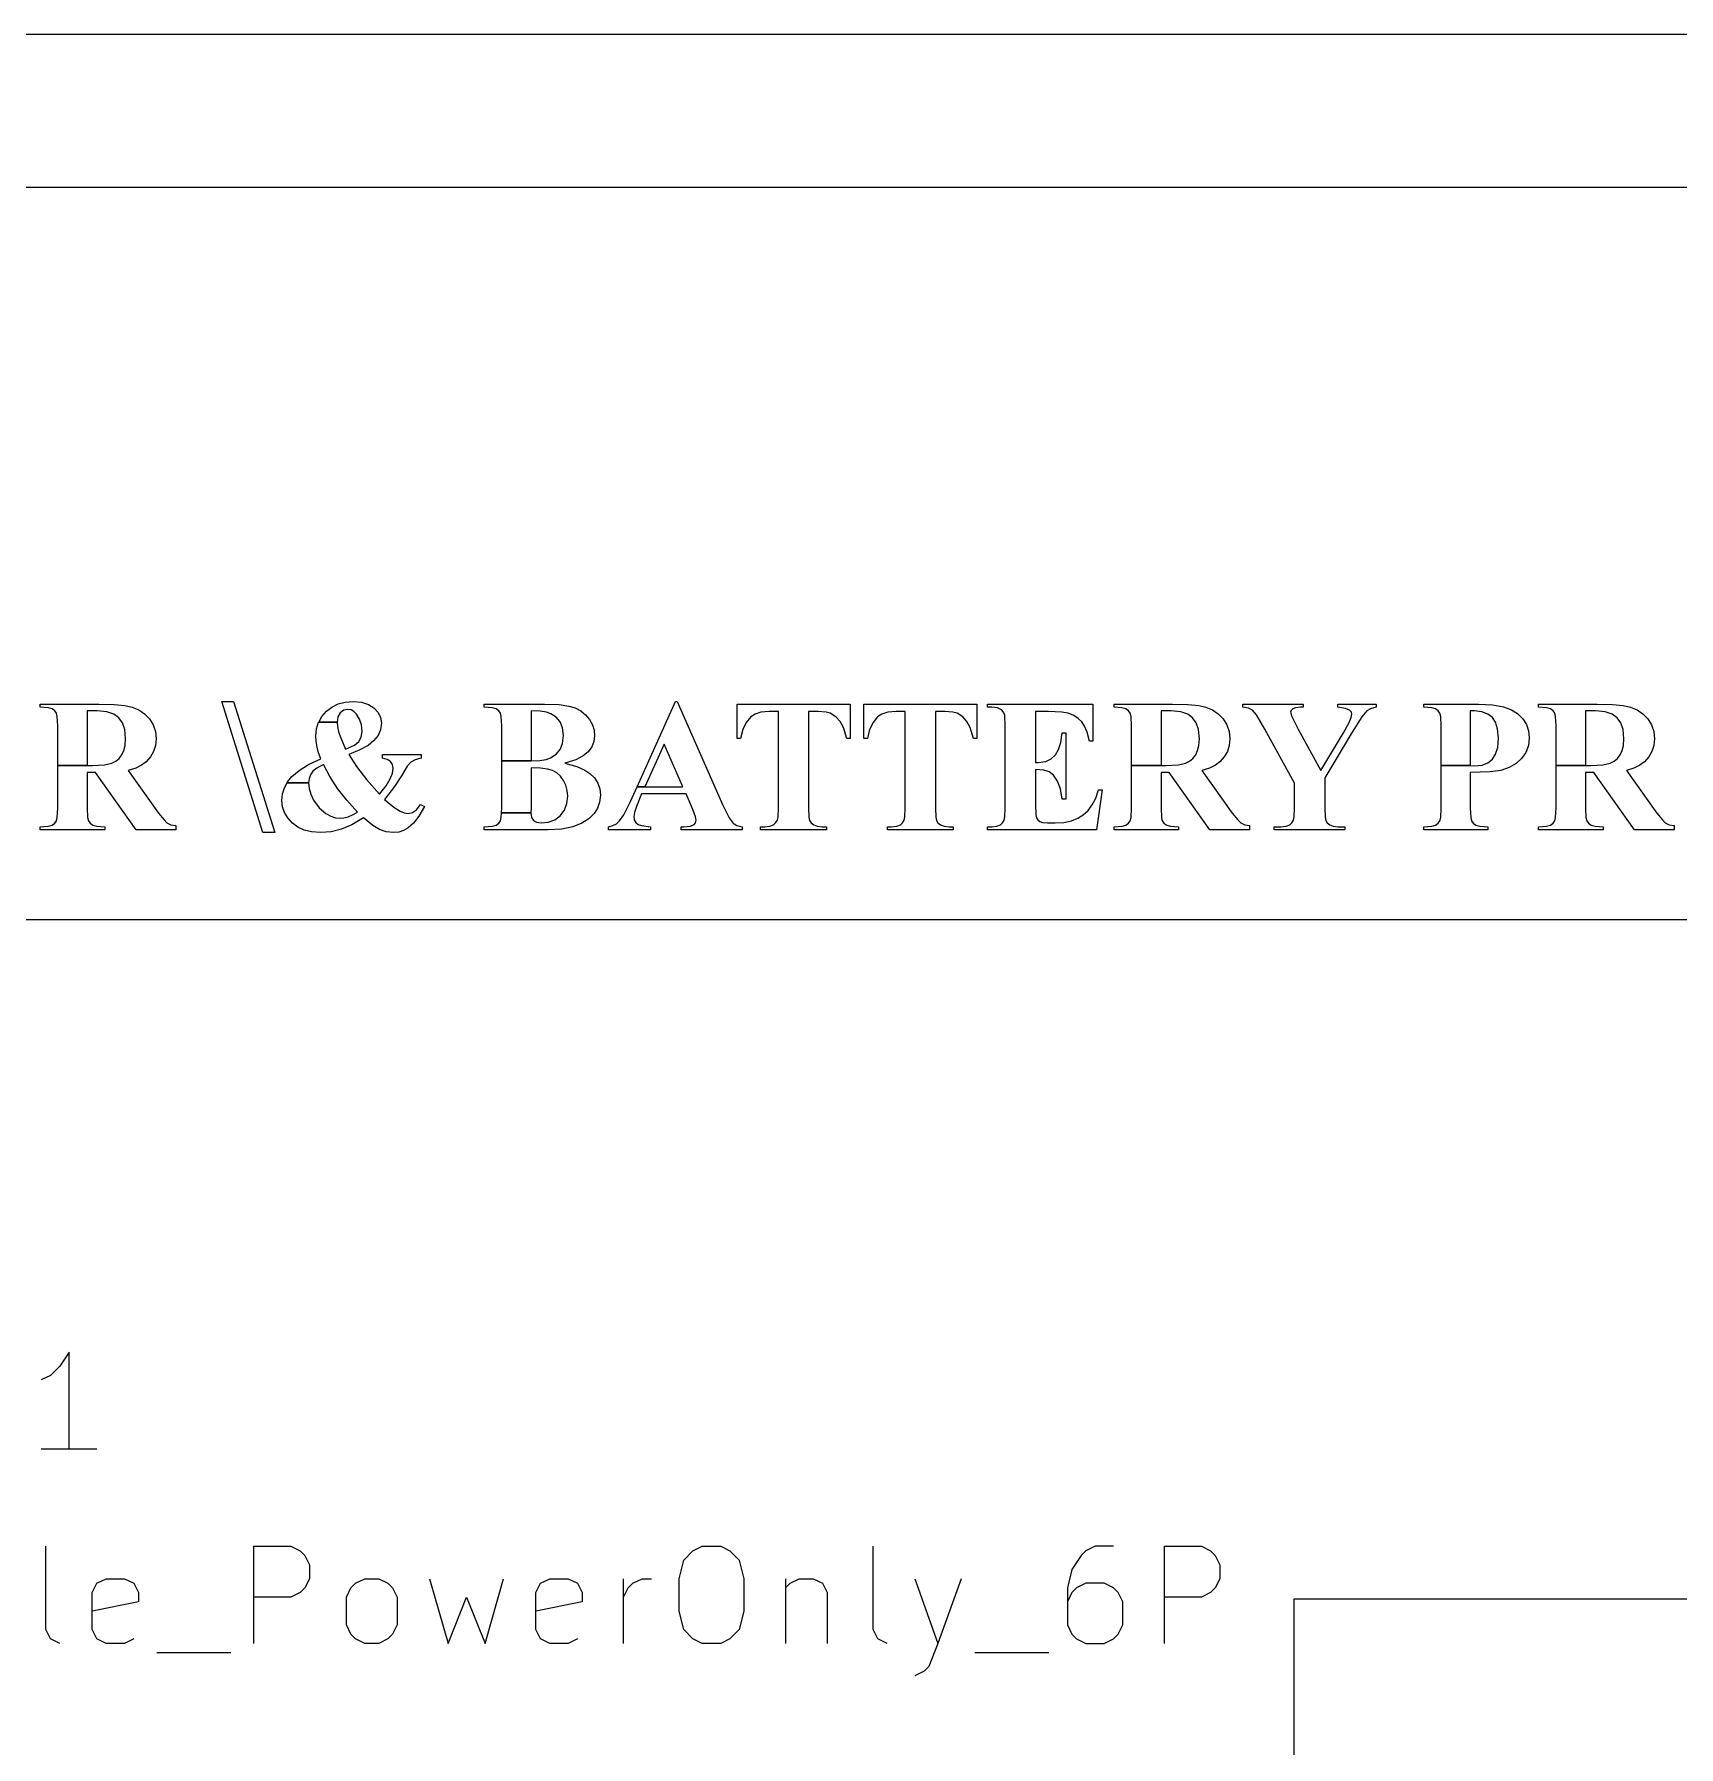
# Model space of a CAD drawing. Header units: inches. Extents: x 0.4 to 11.3, y -7.9 to -0.4.
# Drawn here: x 2.451 to 3.298, y -1.276 to -0.394 of the extents above; entities that cross this region are included whole.
import ezdxf

# ---------------------------------------------------------------- set-up
doc = ezdxf.new("R2010")
doc.units = ezdxf.units.IN
doc.header["$MEASUREMENT"] = 0
for name, color, linetype in [('GREENSIXTYFIVE', 129, 'CONTINUOUS'), ('LIGHTBLUE', 172, 'CONTINUOUS'), ('LIGHTGREEN', 92, 'CONTINUOUS'), ('RED', 14, 'CONTINUOUS')]:
    doc.layers.add(name, color=color, linetype=linetype)

msp = doc.modelspace()

# ---------------------------------------------------------------- linework, layer by layer
at = {"layer": 'GREENSIXTYFIVE', "linetype": 'CONTINUOUS'}
for p, q in [((2.46905, -1.0728), (2.46429, -1.07995)), ((2.46905, -1.0728), (2.46429, -1.07995)), ((2.46905, -1.1228), (2.46905, -1.0728)), ((2.46905, -1.1228), (2.46905, -1.0728)), ((2.45952, -1.08471), (2.45476, -1.08709)), ((2.45952, -1.08471), (2.45476, -1.08709)), ((2.46429, -1.07995), (2.45952, -1.08471)), ((2.46429, -1.07995), (2.45952, -1.08471)), ((2.48333, -1.1228), (2.45476, -1.1228)), ((2.48333, -1.1228), (2.45476, -1.1228)), ((2.45714, -1.21566), (2.45714, -1.1728)), ((2.45714, -1.21566), (2.45714, -1.1728)), ((2.56428, -1.2228), (2.56428, -1.1728)), ((2.56428, -1.1728), (2.58333, -1.1728)), ((2.56428, -1.2228), (2.56428, -1.1728)), ((2.56428, -1.1728), (2.58333, -1.1728)), ((2.58333, -1.1728), (2.58809, -1.17519)), ((2.58333, -1.1728), (2.58809, -1.17519)), ((2.79048, -1.17519), (2.79524, -1.1728)), ((2.79048, -1.17519), (2.79524, -1.1728)), ((2.79524, -1.1728), (2.80476, -1.1728)), ((2.79524, -1.1728), (2.80476, -1.1728)), ((2.80476, -1.1728), (2.80952, -1.17519)), ((2.80476, -1.1728), (2.80952, -1.17519)), ((2.88333, -1.21566), (2.88333, -1.1728)), ((2.88333, -1.21566), (2.88333, -1.1728)), ((2.99761, -1.1728), (2.99285, -1.17519)), ((2.99761, -1.1728), (2.99285, -1.17519)), ((3.00714, -1.1728), (2.99761, -1.1728)), ((3.00714, -1.1728), (2.99761, -1.1728)), ((3.03333, -1.2228), (3.03333, -1.1728)), ((3.03333, -1.1728), (3.05237, -1.1728)), ((3.03333, -1.2228), (3.03333, -1.1728)), ((3.03333, -1.1728), (3.05237, -1.1728)), ((3.05237, -1.1728), (3.05714, -1.17519)), ((3.05237, -1.1728), (3.05714, -1.17519)), ((2.58809, -1.17519), (2.59048, -1.17757)), ((2.58809, -1.17519), (2.59048, -1.17757)), ((2.59048, -1.17757), (2.59285, -1.18233)), ((2.59048, -1.17757), (2.59285, -1.18233)), ((2.59285, -1.18233), (2.59285, -1.18947)), ((2.59285, -1.18233), (2.59285, -1.18947)), ((2.78333, -1.18947), (2.78571, -1.17995)), ((2.78333, -1.18947), (2.78571, -1.17995)), ((2.78571, -1.17995), (2.79048, -1.17519)), ((2.78571, -1.17995), (2.79048, -1.17519)), ((2.80952, -1.17519), (2.81428, -1.17995)), ((2.80952, -1.17519), (2.81428, -1.17995)), ((2.81428, -1.17995), (2.81667, -1.18947)), ((2.81428, -1.17995), (2.81667, -1.18947)), ((2.99047, -1.17757), (2.98571, -1.18471)), ((2.99047, -1.17757), (2.98571, -1.18471)), ((2.99285, -1.17519), (2.99047, -1.17757)), ((2.99285, -1.17519), (2.99047, -1.17757)), ((3.05714, -1.17519), (3.05952, -1.17757)), ((3.05714, -1.17519), (3.05952, -1.17757)), ((3.05952, -1.17757), (3.0619, -1.18233)), ((3.05952, -1.17757), (3.0619, -1.18233)), ((3.0619, -1.18233), (3.0619, -1.18947)), ((3.0619, -1.18233), (3.0619, -1.18947)), ((2.48333, -1.19185), (2.48809, -1.18947)), ((2.48333, -1.19185), (2.48809, -1.18947)), ((2.48809, -1.18947), (2.49762, -1.18947)), ((2.48809, -1.18947), (2.49762, -1.18947)), ((2.49762, -1.18947), (2.50238, -1.19185)), ((2.49762, -1.18947), (2.50238, -1.19185)), ((2.59285, -1.18947), (2.59048, -1.19423)), ((2.59285, -1.18947), (2.59048, -1.19423)), ((2.61667, -1.19185), (2.62143, -1.18947)), ((2.61667, -1.19185), (2.62143, -1.18947)), ((2.62143, -1.18947), (2.62857, -1.18947)), ((2.62143, -1.18947), (2.62857, -1.18947)), ((2.62857, -1.18947), (2.63333, -1.19185)), ((2.62857, -1.18947), (2.63333, -1.19185)), ((2.65476, -1.18947), (2.66428, -1.2228)), ((2.65476, -1.18947), (2.66428, -1.2228)), ((2.68333, -1.2228), (2.69285, -1.18947)), ((2.68333, -1.2228), (2.69285, -1.18947)), ((2.7119, -1.19185), (2.71667, -1.18947)), ((2.7119, -1.19185), (2.71667, -1.18947)), ((2.71667, -1.18947), (2.72619, -1.18947)), ((2.71667, -1.18947), (2.72619, -1.18947)), ((2.72619, -1.18947), (2.73095, -1.19185)), ((2.72619, -1.18947), (2.73095, -1.19185)), ((2.75476, -1.2228), (2.75476, -1.18947)), ((2.75476, -1.2228), (2.75476, -1.18947)), ((2.75952, -1.19185), (2.76428, -1.18947)), ((2.75952, -1.19185), (2.76428, -1.18947)), ((2.76428, -1.18947), (2.76905, -1.18947)), ((2.76428, -1.18947), (2.76905, -1.18947)), ((2.78333, -1.20614), (2.78333, -1.18947)), ((2.78333, -1.20614), (2.78333, -1.18947)), ((2.81667, -1.18947), (2.81667, -1.20614)), ((2.81667, -1.18947), (2.81667, -1.20614)), ((2.83809, -1.18947), (2.83809, -1.2228)), ((2.83809, -1.18947), (2.83809, -1.2228)), ((2.84048, -1.19185), (2.84524, -1.18947)), ((2.84048, -1.19185), (2.84524, -1.18947)), ((2.84524, -1.18947), (2.85238, -1.18947)), ((2.84524, -1.18947), (2.85238, -1.18947)), ((2.85238, -1.18947), (2.85714, -1.19185)), ((2.85238, -1.18947), (2.85714, -1.19185)), ((2.90476, -1.18947), (2.91667, -1.2228)), ((2.90476, -1.18947), (2.91667, -1.2228)), ((2.92857, -1.18947), (2.91667, -1.2228)), ((2.92857, -1.18947), (2.91667, -1.2228)), ((2.98571, -1.18471), (2.98333, -1.19423)), ((2.98571, -1.18471), (2.98333, -1.19423)), ((3.0619, -1.18947), (3.05952, -1.19423)), ((3.0619, -1.18947), (3.05952, -1.19423)), ((2.48095, -1.19661), (2.48333, -1.19185)), ((2.48095, -1.19661), (2.48333, -1.19185)), ((2.48095, -1.21566), (2.48095, -1.19661)), ((2.48095, -1.21566), (2.48095, -1.19661)), ((2.50238, -1.19185), (2.50476, -1.19661)), ((2.50238, -1.19185), (2.50476, -1.19661)), ((2.50476, -1.19661), (2.50476, -1.20137)), ((2.50476, -1.19661), (2.50476, -1.20137)), ((2.58333, -1.199), (2.56428, -1.199)), ((2.58333, -1.199), (2.56428, -1.199)), ((2.58809, -1.19661), (2.58333, -1.199)), ((2.58809, -1.19661), (2.58333, -1.199)), ((2.59048, -1.19423), (2.58809, -1.19661)), ((2.59048, -1.19423), (2.58809, -1.19661)), ((2.61191, -1.199), (2.61428, -1.19423)), ((2.61191, -1.199), (2.61428, -1.19423)), ((2.61191, -1.21328), (2.61191, -1.199)), ((2.61191, -1.21328), (2.61191, -1.199)), ((2.61428, -1.19423), (2.61667, -1.19185)), ((2.61428, -1.19423), (2.61667, -1.19185)), ((2.63333, -1.19185), (2.63571, -1.19423)), ((2.63333, -1.19185), (2.63571, -1.19423)), ((2.63571, -1.19423), (2.63809, -1.199)), ((2.63571, -1.19423), (2.63809, -1.199)), ((2.63809, -1.199), (2.63809, -1.21328)), ((2.63809, -1.199), (2.63809, -1.21328)), ((2.66428, -1.2228), (2.67381, -1.199)), ((2.66428, -1.2228), (2.67381, -1.199)), ((2.67381, -1.199), (2.68333, -1.2228)), ((2.67381, -1.199), (2.68333, -1.2228)), ((2.70952, -1.19661), (2.7119, -1.19185)), ((2.70952, -1.19661), (2.7119, -1.19185)), ((2.70952, -1.21566), (2.70952, -1.19661)), ((2.70952, -1.21566), (2.70952, -1.19661)), ((2.73095, -1.19185), (2.73333, -1.19661)), ((2.73095, -1.19185), (2.73333, -1.19661)), ((2.73333, -1.19661), (2.73333, -1.20137)), ((2.73333, -1.19661), (2.73333, -1.20137)), ((2.75476, -1.199), (2.75714, -1.19423)), ((2.75476, -1.199), (2.75714, -1.19423)), ((2.75714, -1.19423), (2.75952, -1.19185)), ((2.75714, -1.19423), (2.75952, -1.19185)), ((2.83809, -1.19423), (2.84048, -1.19185)), ((2.83809, -1.19423), (2.84048, -1.19185)), ((2.85714, -1.19185), (2.85952, -1.19661)), ((2.85714, -1.19185), (2.85952, -1.19661)), ((2.85952, -1.19661), (2.85952, -1.2228)), ((2.85952, -1.19661), (2.85952, -1.2228)), ((2.98333, -1.19423), (2.98333, -1.21328)), ((2.98333, -1.19423), (2.98333, -1.21328)), ((2.98571, -1.19661), (2.98333, -1.20137)), ((2.98571, -1.19661), (2.98333, -1.20137)), ((2.98809, -1.19423), (2.98571, -1.19661)), ((2.98809, -1.19423), (2.98571, -1.19661)), ((2.99285, -1.19185), (2.98809, -1.19423)), ((2.99285, -1.19185), (2.98809, -1.19423)), ((3.00238, -1.19185), (2.99285, -1.19185)), ((3.00238, -1.19185), (2.99285, -1.19185)), ((3.00714, -1.19423), (3.00238, -1.19185)), ((3.00714, -1.19423), (3.00238, -1.19185)), ((3.00952, -1.19661), (3.00714, -1.19423)), ((3.00952, -1.19661), (3.00714, -1.19423)), ((3.0119, -1.20137), (3.00952, -1.19661)), ((3.0119, -1.20137), (3.00952, -1.19661)), ((3.05237, -1.199), (3.03333, -1.199)), ((3.05237, -1.199), (3.03333, -1.199)), ((3.05714, -1.19661), (3.05237, -1.199)), ((3.05714, -1.19661), (3.05237, -1.199)), ((3.05952, -1.19423), (3.05714, -1.19661)), ((3.05952, -1.19423), (3.05714, -1.19661)), ((2.50476, -1.20137), (2.48095, -1.20614)), ((2.50476, -1.20137), (2.48095, -1.20614)), ((2.73333, -1.20137), (2.70952, -1.20614)), ((2.73333, -1.20137), (2.70952, -1.20614)), ((2.78571, -1.21566), (2.78333, -1.20614)), ((2.78571, -1.21566), (2.78333, -1.20614)), ((2.81667, -1.20614), (2.81428, -1.21566)), ((2.81667, -1.20614), (2.81428, -1.21566)), ((3.0119, -1.21328), (3.0119, -1.20137)), ((3.0119, -1.21328), (3.0119, -1.20137)), ((2.45952, -1.22043), (2.45714, -1.21566)), ((2.45952, -1.22043), (2.45714, -1.21566)), ((2.48333, -1.22043), (2.48095, -1.21566)), ((2.48333, -1.22043), (2.48095, -1.21566)), ((2.61428, -1.21804), (2.61191, -1.21328)), ((2.61428, -1.21804), (2.61191, -1.21328)), ((2.63809, -1.21328), (2.63571, -1.21804)), ((2.63809, -1.21328), (2.63571, -1.21804)), ((2.7119, -1.22043), (2.70952, -1.21566)), ((2.7119, -1.22043), (2.70952, -1.21566)), ((2.79048, -1.22043), (2.78571, -1.21566)), ((2.79048, -1.22043), (2.78571, -1.21566)), ((2.81428, -1.21566), (2.80952, -1.22043)), ((2.81428, -1.21566), (2.80952, -1.22043)), ((2.88571, -1.22043), (2.88333, -1.21566)), ((2.88571, -1.22043), (2.88333, -1.21566)), ((2.98333, -1.21328), (2.98571, -1.21804)), ((2.98333, -1.21328), (2.98571, -1.21804)), ((3.00952, -1.21804), (3.0119, -1.21328)), ((3.00952, -1.21804), (3.0119, -1.21328)), ((2.46429, -1.2228), (2.45952, -1.22043)), ((2.46429, -1.2228), (2.45952, -1.22043)), ((2.48809, -1.2228), (2.48333, -1.22043)), ((2.48809, -1.2228), (2.48333, -1.22043)), ((2.49762, -1.2228), (2.48809, -1.2228)), ((2.49762, -1.2228), (2.48809, -1.2228)), ((2.50238, -1.22043), (2.49762, -1.2228)), ((2.50238, -1.22043), (2.49762, -1.2228)), ((2.61667, -1.22043), (2.61428, -1.21804)), ((2.61667, -1.22043), (2.61428, -1.21804)), ((2.62143, -1.2228), (2.61667, -1.22043)), ((2.62143, -1.2228), (2.61667, -1.22043)), ((2.62857, -1.2228), (2.62143, -1.2228)), ((2.62857, -1.2228), (2.62143, -1.2228)), ((2.63333, -1.22043), (2.62857, -1.2228)), ((2.63333, -1.22043), (2.62857, -1.2228)), ((2.63571, -1.21804), (2.63333, -1.22043)), ((2.63571, -1.21804), (2.63333, -1.22043)), ((2.71667, -1.2228), (2.7119, -1.22043)), ((2.71667, -1.2228), (2.7119, -1.22043)), ((2.72619, -1.2228), (2.71667, -1.2228)), ((2.72619, -1.2228), (2.71667, -1.2228)), ((2.73095, -1.22043), (2.72619, -1.2228)), ((2.73095, -1.22043), (2.72619, -1.2228)), ((2.79524, -1.2228), (2.79048, -1.22043)), ((2.79524, -1.2228), (2.79048, -1.22043)), ((2.80476, -1.2228), (2.79524, -1.2228)), ((2.80476, -1.2228), (2.79524, -1.2228)), ((2.80952, -1.22043), (2.80476, -1.2228)), ((2.80952, -1.22043), (2.80476, -1.2228)), ((2.89048, -1.2228), (2.88571, -1.22043)), ((2.89048, -1.2228), (2.88571, -1.22043)), ((2.91667, -1.2228), (2.9119, -1.23471)), ((2.91667, -1.2228), (2.9119, -1.23471)), ((2.98571, -1.21804), (2.98809, -1.22043)), ((2.98571, -1.21804), (2.98809, -1.22043)), ((2.98809, -1.22043), (2.99285, -1.2228)), ((2.98809, -1.22043), (2.99285, -1.2228)), ((2.99285, -1.2228), (3.00238, -1.2228)), ((2.99285, -1.2228), (3.00238, -1.2228)), ((3.00238, -1.2228), (3.00714, -1.22043)), ((3.00238, -1.2228), (3.00714, -1.22043)), ((3.00714, -1.22043), (3.00952, -1.21804)), ((3.00714, -1.22043), (3.00952, -1.21804)), ((2.51429, -1.22757), (2.55238, -1.22757)), ((2.51429, -1.22757), (2.55238, -1.22757)), ((2.9119, -1.23471), (2.90952, -1.23709)), ((2.9119, -1.23471), (2.90952, -1.23709)), ((2.93571, -1.22757), (2.97381, -1.22757)), ((2.93571, -1.22757), (2.97381, -1.22757)), ((2.90952, -1.23709), (2.90476, -1.23947)), ((2.90952, -1.23709), (2.90476, -1.23947))]:
    msp.add_line(p, q, dxfattribs=at)
at = {"layer": 'LIGHTBLUE', "linetype": 'CONTINUOUS'}
for p, q in [((2.45422, -0.74047), (2.45422, -0.73883)), ((2.45422, -0.73883), (2.48434, -0.73883)), ((2.4583, -0.74072), (2.45422, -0.74047)), ((2.46029, -0.74128), (2.4583, -0.74072)), ((2.48434, -0.73883), (2.49228, -0.73906)), ((2.49228, -0.73906), (2.49783, -0.73964)), ((2.49783, -0.73964), (2.50156, -0.74046)), ((2.50156, -0.74046), (2.50499, -0.74186)), ((2.54769, -0.73746), (2.55372, -0.73746)), ((2.56893, -0.80503), (2.54769, -0.73746)), ((2.55372, -0.73746), (2.57509, -0.80503)), ((2.60161, -0.74254), (2.60445, -0.74034)), ((2.60445, -0.74034), (2.60763, -0.73877)), ((2.60763, -0.73877), (2.61124, -0.7378)), ((2.61124, -0.7378), (2.61537, -0.73746)), ((2.61537, -0.73746), (2.61974, -0.73787)), ((2.61974, -0.73787), (2.62324, -0.73901)), ((2.62324, -0.73901), (2.62605, -0.74081)), ((2.62605, -0.74081), (2.6283, -0.74325)), ((2.68294, -0.74047), (2.68294, -0.73883)), ((2.68294, -0.73883), (2.71402, -0.73883)), ((2.68703, -0.74072), (2.68294, -0.74047)), ((2.68901, -0.74128), (2.68703, -0.74072)), ((2.71402, -0.73883), (2.72155, -0.73911)), ((2.72155, -0.73911), (2.72659, -0.73983)), ((2.72659, -0.73983), (2.7298, -0.74081)), ((2.7298, -0.74081), (2.73271, -0.74238)), ((2.76166, -0.7815), (2.78144, -0.73746)), ((2.78144, -0.73746), (2.78235, -0.73746)), ((2.78235, -0.73746), (2.80573, -0.79055)), ((2.8132, -0.75661), (2.8132, -0.73883)), ((2.8132, -0.73883), (2.87144, -0.73883)), ((2.87144, -0.73883), (2.87144, -0.75661)), ((2.87851, -0.75661), (2.87851, -0.73883)), ((2.87851, -0.73883), (2.93675, -0.73883)), ((2.93675, -0.73883), (2.93675, -0.75661)), ((2.94224, -0.74047), (2.94224, -0.73883)), ((2.94224, -0.73883), (2.99652, -0.73883)), ((2.94439, -0.74047), (2.94224, -0.74047)), ((2.94732, -0.74084), (2.94439, -0.74047)), ((2.94937, -0.74185), (2.94732, -0.74084)), ((2.99652, -0.73883), (2.99652, -0.75798)), ((3.00741, -0.74047), (3.00741, -0.73883)), ((3.00741, -0.73883), (3.03753, -0.73883)), ((3.01149, -0.74072), (3.00741, -0.74047)), ((3.01348, -0.74128), (3.01149, -0.74072)), ((3.03753, -0.73883), (3.04547, -0.73906)), ((3.04547, -0.73906), (3.05102, -0.73964)), ((3.05102, -0.73964), (3.05474, -0.74046)), ((3.05474, -0.74046), (3.05818, -0.74186)), ((3.07374, -0.74047), (3.07374, -0.73883)), ((3.07374, -0.73883), (3.10483, -0.73883)), ((3.07663, -0.7409), (3.07374, -0.74047)), ((3.07872, -0.74198), (3.07663, -0.7409)), ((3.10086, -0.74072), (3.0995, -0.7413)), ((3.10344, -0.74047), (3.10086, -0.74072)), ((3.10483, -0.74047), (3.10344, -0.74047)), ((3.10483, -0.73883), (3.10483, -0.74047)), ((3.12271, -0.74047), (3.12271, -0.73883)), ((3.12271, -0.73883), (3.14251, -0.73883)), ((3.12668, -0.74103), (3.12271, -0.74047)), ((3.12869, -0.74192), (3.12668, -0.74103)), ((3.14251, -0.74047), (3.13956, -0.7412)), ((3.14251, -0.73883), (3.14251, -0.74047)), ((3.16694, -0.74047), (3.16694, -0.73883)), ((3.16694, -0.73883), (3.1952, -0.73883)), ((3.17103, -0.74072), (3.16694, -0.74047)), ((3.17302, -0.74128), (3.17103, -0.74072)), ((3.1952, -0.73883), (3.20243, -0.73922)), ((3.20243, -0.73922), (3.20796, -0.74026)), ((3.20796, -0.74026), (3.21214, -0.74181)), ((3.22611, -0.74047), (3.22611, -0.73883)), ((3.22611, -0.73883), (3.25624, -0.73883)), ((3.2302, -0.74072), (3.22611, -0.74047)), ((3.23218, -0.74128), (3.2302, -0.74072)), ((3.25624, -0.73883), (3.26417, -0.73906)), ((3.26417, -0.73906), (3.26973, -0.73964)), ((3.26973, -0.73964), (3.27345, -0.74046)), ((3.27345, -0.74046), (3.27689, -0.74186)), ((2.4617, -0.74225), (2.46029, -0.74128)), ((2.46256, -0.74345), (2.4617, -0.74225)), ((2.46299, -0.74528), (2.46256, -0.74345)), ((2.46321, -0.75004), (2.46299, -0.74528)), ((2.48353, -0.74238), (2.47841, -0.74238)), ((2.47841, -0.74238), (2.47841, -0.77056)), ((2.48855, -0.74284), (2.48353, -0.74238)), ((2.49215, -0.74406), (2.48855, -0.74284)), ((2.4947, -0.74589), (2.49215, -0.74406)), ((2.49652, -0.74846), (2.4947, -0.74589)), ((2.49772, -0.75197), (2.49652, -0.74846)), ((2.50499, -0.74186), (2.50793, -0.74385)), ((2.50793, -0.74385), (2.51045, -0.74646)), ((2.51045, -0.74646), (2.51235, -0.74952)), ((2.51235, -0.74952), (2.5135, -0.75291)), ((2.59659, -0.75152), (2.59759, -0.74822)), ((2.59759, -0.74822), (2.59767, -0.74809)), ((2.59767, -0.74809), (2.59925, -0.74525)), ((2.59767, -0.74809), (2.60714, -0.74809)), ((2.60714, -0.74809), (2.59767, -0.74809)), ((2.59925, -0.74525), (2.60161, -0.74254)), ((2.60757, -0.74533), (2.60714, -0.74809)), ((2.60714, -0.74809), (2.60733, -0.75045)), ((2.60874, -0.74333), (2.60757, -0.74533)), ((2.61052, -0.742), (2.60874, -0.74333)), ((2.61259, -0.74156), (2.61052, -0.742)), ((2.6143, -0.74183), (2.61259, -0.74156)), ((2.6158, -0.74261), (2.6143, -0.74183)), ((2.61718, -0.74399), (2.6158, -0.74261)), ((2.61872, -0.74657), (2.61718, -0.74399)), ((2.61967, -0.74954), (2.61872, -0.74657)), ((2.62, -0.753), (2.61967, -0.74954)), ((2.6283, -0.74325), (2.62957, -0.74583)), ((2.63, -0.74863), (2.62955, -0.75204)), ((2.62957, -0.74583), (2.63, -0.74863)), ((2.69042, -0.74225), (2.68901, -0.74128)), ((2.69128, -0.74345), (2.69042, -0.74225)), ((2.69171, -0.74528), (2.69128, -0.74345)), ((2.69193, -0.75004), (2.69171, -0.74528)), ((2.71174, -0.74256), (2.70704, -0.74238)), ((2.70704, -0.74238), (2.70704, -0.7681)), ((2.715, -0.74306), (2.71174, -0.74256)), ((2.71718, -0.74378), (2.715, -0.74306)), ((2.71999, -0.74557), (2.71718, -0.74378)), ((2.72204, -0.748), (2.71999, -0.74557)), ((2.72328, -0.75102), (2.72204, -0.748)), ((2.73271, -0.74238), (2.73513, -0.74435)), ((2.73513, -0.74435), (2.73712, -0.74675)), ((2.73712, -0.74675), (2.73863, -0.74948)), ((2.73863, -0.74948), (2.7395, -0.75226)), ((2.81793, -0.74831), (2.81616, -0.75196)), ((2.82028, -0.74546), (2.81793, -0.74831)), ((2.82244, -0.744), (2.82028, -0.74546)), ((2.8255, -0.74303), (2.82244, -0.744)), ((2.82979, -0.74266), (2.8255, -0.74303)), ((2.83448, -0.74266), (2.82979, -0.74266)), ((2.83448, -0.79244), (2.83448, -0.74266)), ((2.85485, -0.74266), (2.85002, -0.74266)), ((2.85002, -0.74266), (2.85002, -0.79244)), ((2.85904, -0.74292), (2.85485, -0.74266)), ((2.86121, -0.74352), (2.85904, -0.74292)), ((2.86415, -0.74542), (2.86121, -0.74352)), ((2.86632, -0.7478), (2.86415, -0.74542)), ((2.86796, -0.75096), (2.86632, -0.7478)), ((2.88323, -0.74831), (2.88146, -0.75196)), ((2.88559, -0.74546), (2.88323, -0.74831)), ((2.88774, -0.744), (2.88559, -0.74546)), ((2.89081, -0.74303), (2.88774, -0.744)), ((2.8951, -0.74266), (2.89081, -0.74303)), ((2.89979, -0.74266), (2.8951, -0.74266)), ((2.89979, -0.79244), (2.89979, -0.74266)), ((2.92016, -0.74266), (2.91533, -0.74266)), ((2.91533, -0.74266), (2.91533, -0.79244)), ((2.92435, -0.74292), (2.92016, -0.74266)), ((2.92652, -0.74352), (2.92435, -0.74292)), ((2.92946, -0.74542), (2.92652, -0.74352)), ((2.93163, -0.7478), (2.92946, -0.74542)), ((2.93327, -0.75096), (2.93163, -0.7478)), ((2.95044, -0.74295), (2.94937, -0.74185)), ((2.95114, -0.7445), (2.95044, -0.74295)), ((2.95138, -0.75004), (2.95114, -0.7445)), ((2.96696, -0.74266), (2.96696, -0.76892)), ((2.97366, -0.74266), (2.96696, -0.74266)), ((2.98044, -0.74293), (2.97366, -0.74266)), ((2.9837, -0.74351), (2.98044, -0.74293)), ((2.98662, -0.74469), (2.9837, -0.74351)), ((2.98896, -0.74618), (2.98662, -0.74469)), ((2.9908, -0.74797), (2.98896, -0.74618)), ((2.9922, -0.75014), (2.9908, -0.74797)), ((3.01489, -0.74225), (3.01348, -0.74128)), ((3.01575, -0.74345), (3.01489, -0.74225)), ((3.01618, -0.74528), (3.01575, -0.74345)), ((3.0164, -0.75004), (3.01618, -0.74528)), ((3.03672, -0.74238), (3.03161, -0.74238)), ((3.03161, -0.74238), (3.03161, -0.77056)), ((3.04174, -0.74284), (3.03672, -0.74238)), ((3.04534, -0.74406), (3.04174, -0.74284)), ((3.04789, -0.74589), (3.04534, -0.74406)), ((3.04971, -0.74846), (3.04789, -0.74589)), ((3.05091, -0.75197), (3.04971, -0.74846)), ((3.05818, -0.74186), (3.06112, -0.74385)), ((3.06112, -0.74385), (3.06364, -0.74646)), ((3.06364, -0.74646), (3.06555, -0.74952)), ((3.06555, -0.74952), (3.06669, -0.75291)), ((3.08073, -0.74437), (3.07872, -0.74198)), ((3.08513, -0.75169), (3.08073, -0.74437)), ((3.09862, -0.74219), (3.09837, -0.74304)), ((3.09837, -0.74304), (3.099, -0.74531)), ((3.0995, -0.7413), (3.09862, -0.74219)), ((3.099, -0.74531), (3.1022, -0.75178)), ((3.12558, -0.7537), (3.1284, -0.74863)), ((3.1284, -0.74863), (3.12963, -0.74567)), ((3.12964, -0.74292), (3.12869, -0.74192)), ((3.12963, -0.74567), (3.12993, -0.74409)), ((3.12993, -0.74409), (3.12964, -0.74292)), ((3.13504, -0.74532), (3.13003, -0.75333)), ((3.13759, -0.74234), (3.13504, -0.74532)), ((3.13956, -0.7412), (3.13759, -0.74234)), ((3.17443, -0.74225), (3.17302, -0.74128)), ((3.17529, -0.74345), (3.17443, -0.74225)), ((3.17572, -0.74528), (3.17529, -0.74345)), ((3.17593, -0.75004), (3.17572, -0.74528)), ((3.19286, -0.74238), (3.1909, -0.74238)), ((3.1909, -0.74238), (3.1909, -0.77056)), ((3.1969, -0.7428), (3.19286, -0.74238)), ((3.19996, -0.74395), (3.1969, -0.7428)), ((3.20228, -0.74575), (3.19996, -0.74395)), ((3.20393, -0.7482), (3.20228, -0.74575)), ((3.20502, -0.75163), (3.20393, -0.7482)), ((3.21214, -0.74181), (3.21524, -0.74377)), ((3.21524, -0.74377), (3.21795, -0.74646)), ((3.21795, -0.74646), (3.21981, -0.74938)), ((3.21981, -0.74938), (3.22093, -0.75257)), ((3.23359, -0.74225), (3.23218, -0.74128)), ((3.23446, -0.74345), (3.23359, -0.74225)), ((3.23489, -0.74528), (3.23446, -0.74345)), ((3.2351, -0.75004), (3.23489, -0.74528)), ((3.25543, -0.74238), (3.25031, -0.74238)), ((3.25031, -0.74238), (3.25031, -0.77056)), ((3.26044, -0.74284), (3.25543, -0.74238)), ((3.26404, -0.74406), (3.26044, -0.74284)), ((3.26659, -0.74589), (3.26404, -0.74406)), ((3.26841, -0.74846), (3.26659, -0.74589)), ((3.26961, -0.75197), (3.26841, -0.74846)), ((3.27689, -0.74186), (3.27983, -0.74385)), ((3.27983, -0.74385), (3.28235, -0.74646)), ((3.28235, -0.74646), (3.28425, -0.74952)), ((3.28425, -0.74952), (3.2854, -0.75291)), ((2.46321, -0.77056), (2.46321, -0.75004)), ((2.49816, -0.75676), (2.49772, -0.75197)), ((2.49793, -0.7601), (2.49816, -0.75676)), ((2.5135, -0.75291), (2.51389, -0.75671)), ((2.51389, -0.75671), (2.51356, -0.7602)), ((2.59624, -0.75523), (2.59659, -0.75152)), ((2.59639, -0.75802), (2.59624, -0.75523)), ((2.59686, -0.76095), (2.59639, -0.75802)), ((2.60733, -0.75045), (2.60791, -0.75309)), ((2.60791, -0.75309), (2.609, -0.75619)), ((2.609, -0.75619), (2.61154, -0.7621)), ((2.61603, -0.75999), (2.61828, -0.75812)), ((2.61828, -0.75812), (2.61956, -0.75581)), ((2.61956, -0.75581), (2.62, -0.753)), ((2.62595, -0.75783), (2.62307, -0.7601)), ((2.62822, -0.75507), (2.62595, -0.75783)), ((2.62955, -0.75204), (2.62822, -0.75507)), ((2.69193, -0.7681), (2.69193, -0.75004)), ((2.72327, -0.75917), (2.72373, -0.75509)), ((2.72373, -0.75509), (2.72328, -0.75102)), ((2.73943, -0.75815), (2.73831, -0.76091)), ((2.7398, -0.75515), (2.73943, -0.75815)), ((2.7395, -0.75226), (2.7398, -0.75515)), ((2.81502, -0.75661), (2.8132, -0.75661)), ((2.81616, -0.75196), (2.81502, -0.75661)), ((2.86972, -0.75661), (2.86796, -0.75096)), ((2.87144, -0.75661), (2.86972, -0.75661)), ((2.88033, -0.75661), (2.87851, -0.75661)), ((2.88146, -0.75196), (2.88033, -0.75661)), ((2.93503, -0.75661), (2.93327, -0.75096)), ((2.93675, -0.75661), (2.93503, -0.75661)), ((2.95138, -0.79244), (2.95138, -0.75004)), ((2.97871, -0.76231), (2.97992, -0.75859)), ((2.97992, -0.75859), (2.98074, -0.7536)), ((2.98074, -0.7536), (2.98256, -0.7536)), ((2.98256, -0.7536), (2.98256, -0.7878)), ((2.99352, -0.75337), (2.9922, -0.75014)), ((2.9947, -0.75798), (2.99352, -0.75337)), ((2.99652, -0.75798), (2.9947, -0.75798)), ((3.0164, -0.77056), (3.0164, -0.75004)), ((3.05135, -0.75676), (3.05091, -0.75197)), ((3.05112, -0.7601), (3.05135, -0.75676)), ((3.06669, -0.75291), (3.06709, -0.75671)), ((3.06709, -0.75671), (3.06675, -0.7602)), ((3.10038, -0.77956), (3.08513, -0.75169)), ((3.1022, -0.75178), (3.11391, -0.77314)), ((3.11391, -0.77314), (3.12558, -0.7537)), ((3.13003, -0.75333), (3.11597, -0.77688)), ((3.17593, -0.77056), (3.17593, -0.75004)), ((3.20544, -0.75638), (3.20502, -0.75163)), ((3.20503, -0.76115), (3.20544, -0.75638)), ((3.22131, -0.75614), (3.22087, -0.76018)), ((3.22093, -0.75257), (3.22131, -0.75614)), ((3.2351, -0.77056), (3.2351, -0.75004)), ((3.27006, -0.75676), (3.26961, -0.75197)), ((3.26982, -0.7601), (3.27006, -0.75676)), ((3.2854, -0.75291), (3.28579, -0.75671)), ((3.28579, -0.75671), (3.28546, -0.7602)), ((2.49312, -0.76833), (2.49484, -0.76689)), ((2.49484, -0.76689), (2.49627, -0.76498)), ((2.49627, -0.76498), (2.49728, -0.7628)), ((2.49728, -0.7628), (2.49793, -0.7601)), ((2.511, -0.76606), (2.50873, -0.76857)), ((2.51259, -0.76328), (2.511, -0.76606)), ((2.51356, -0.7602), (2.51259, -0.76328)), ((2.59239, -0.76992), (2.59872, -0.767)), ((2.59763, -0.7639), (2.59686, -0.76095)), ((2.59872, -0.767), (2.59763, -0.7639)), ((2.61154, -0.7621), (2.61603, -0.75999)), ((2.61891, -0.76244), (2.61317, -0.76485)), ((2.61317, -0.76485), (2.61706, -0.77095)), ((2.62307, -0.7601), (2.61891, -0.76244)), ((2.63057, -0.76673), (2.63057, -0.76481)), ((2.63057, -0.76481), (2.65046, -0.76481)), ((2.63301, -0.76733), (2.63057, -0.76673)), ((2.63463, -0.76842), (2.63301, -0.76733)), ((2.64737, -0.76751), (2.6452, -0.76872)), ((2.65046, -0.76673), (2.64737, -0.76751)), ((2.65046, -0.76481), (2.65046, -0.76673)), ((2.7116, -0.76789), (2.71484, -0.76733)), ((2.71484, -0.76733), (2.71706, -0.76656)), ((2.71706, -0.76656), (2.71994, -0.76468)), ((2.71994, -0.76468), (2.72201, -0.76222)), ((2.72201, -0.76222), (2.72327, -0.75917)), ((2.73005, -0.76754), (2.72445, -0.76933)), ((2.73389, -0.76558), (2.73005, -0.76754)), ((2.7364, -0.76351), (2.73389, -0.76558)), ((2.73831, -0.76091), (2.7364, -0.76351)), ((2.77565, -0.75957), (2.76571, -0.7815)), ((2.78531, -0.7815), (2.77565, -0.75957)), ((2.97217, -0.76844), (2.97507, -0.76713)), ((2.97507, -0.76713), (2.9772, -0.76504)), ((2.9772, -0.76504), (2.97871, -0.76231)), ((3.04631, -0.76833), (3.04803, -0.76689)), ((3.04803, -0.76689), (3.04946, -0.76498)), ((3.04946, -0.76498), (3.05047, -0.7628)), ((3.05047, -0.7628), (3.05112, -0.7601)), ((3.06419, -0.76606), (3.06192, -0.76857)), ((3.06578, -0.76328), (3.06419, -0.76606)), ((3.06675, -0.7602), (3.06578, -0.76328)), ((3.19996, -0.76906), (3.20228, -0.76717)), ((3.20228, -0.76717), (3.20393, -0.76465)), ((3.20393, -0.76465), (3.20503, -0.76115)), ((3.21739, -0.76689), (3.21453, -0.76949)), ((3.21956, -0.76372), (3.21739, -0.76689)), ((3.22087, -0.76018), (3.21956, -0.76372)), ((3.26502, -0.76833), (3.26673, -0.76689)), ((3.26673, -0.76689), (3.26817, -0.76498)), ((3.26817, -0.76498), (3.26917, -0.7628)), ((3.26917, -0.7628), (3.26982, -0.7601)), ((3.2829, -0.76606), (3.28063, -0.76857)), ((3.28449, -0.76328), (3.2829, -0.76606)), ((3.28546, -0.7602), (3.28449, -0.76328)), ((2.46321, -0.79244), (2.46321, -0.77056)), ((2.46321, -0.77056), (2.47841, -0.77056)), ((2.47841, -0.77056), (2.46321, -0.77056)), ((2.47841, -0.77056), (2.48114, -0.77056)), ((2.48267, -0.77411), (2.47841, -0.77411)), ((2.47841, -0.77411), (2.47841, -0.79244)), ((2.48114, -0.77056), (2.48736, -0.7702)), ((2.50357, -0.80366), (2.48267, -0.77411)), ((2.48736, -0.7702), (2.49108, -0.76935)), ((2.49108, -0.76935), (2.49312, -0.76833)), ((2.50336, -0.77179), (2.4995, -0.77302)), ((2.4995, -0.77302), (2.51509, -0.79499)), ((2.50639, -0.7703), (2.50336, -0.77179)), ((2.50873, -0.76857), (2.50639, -0.7703)), ((2.58159, -0.77896), (2.58385, -0.77615)), ((2.58385, -0.77615), (2.58751, -0.77298)), ((2.58751, -0.77298), (2.59239, -0.76992)), ((2.5934, -0.77536), (2.59266, -0.77733)), ((2.59466, -0.77348), (2.5934, -0.77536)), ((2.59661, -0.77184), (2.59466, -0.77348)), ((2.60006, -0.77005), (2.59661, -0.77184)), ((2.60336, -0.77616), (2.60006, -0.77005)), ((2.60736, -0.78226), (2.60336, -0.77616)), ((2.61706, -0.77095), (2.62226, -0.77774)), ((2.63455, -0.77743), (2.63568, -0.77441)), ((2.63567, -0.76997), (2.63463, -0.76842)), ((2.63602, -0.77182), (2.63567, -0.76997)), ((2.63568, -0.77441), (2.63602, -0.77182)), ((2.64023, -0.77572), (2.63674, -0.78128)), ((2.6433, -0.77081), (2.64023, -0.77572)), ((2.6452, -0.76872), (2.6433, -0.77081)), ((2.69193, -0.79244), (2.69193, -0.7681)), ((2.69193, -0.7681), (2.70704, -0.7681)), ((2.70704, -0.7681), (2.69193, -0.7681)), ((2.70704, -0.7681), (2.7116, -0.76789)), ((2.71196, -0.77183), (2.70704, -0.77165)), ((2.70704, -0.77165), (2.70704, -0.79252)), ((2.71552, -0.77233), (2.71196, -0.77183)), ((2.71804, -0.77307), (2.71552, -0.77233)), ((2.72031, -0.77428), (2.71804, -0.77307)), ((2.72222, -0.77596), (2.72031, -0.77428)), ((2.72383, -0.77815), (2.72222, -0.77596)), ((2.72445, -0.76933), (2.73058, -0.77106)), ((2.73058, -0.77106), (2.73474, -0.77281)), ((2.73474, -0.77281), (2.73741, -0.77454)), ((2.73741, -0.77454), (2.73978, -0.7769)), ((2.96696, -0.76892), (2.96826, -0.76892)), ((2.9713, -0.77283), (2.96696, -0.77248)), ((2.96696, -0.77248), (2.96696, -0.7908)), ((2.96826, -0.76892), (2.97217, -0.76844)), ((2.97404, -0.77371), (2.9713, -0.77283)), ((2.97622, -0.77542), (2.97404, -0.77371)), ((2.97832, -0.77855), (2.97622, -0.77542)), ((3.0164, -0.79244), (3.0164, -0.77056)), ((3.0164, -0.77056), (3.03161, -0.77056)), ((3.03161, -0.77056), (3.0164, -0.77056)), ((3.03161, -0.77056), (3.03433, -0.77056)), ((3.03586, -0.77411), (3.03161, -0.77411)), ((3.03161, -0.77411), (3.03161, -0.79244)), ((3.03433, -0.77056), (3.04055, -0.7702)), ((3.05676, -0.80366), (3.03586, -0.77411)), ((3.04055, -0.7702), (3.04428, -0.76935)), ((3.04428, -0.76935), (3.04631, -0.76833)), ((3.05655, -0.77179), (3.05269, -0.77302)), ((3.05269, -0.77302), (3.06828, -0.79499)), ((3.05958, -0.7703), (3.05655, -0.77179)), ((3.06192, -0.76857), (3.05958, -0.7703)), ((3.17593, -0.79244), (3.17593, -0.77056)), ((3.17593, -0.77056), (3.1909, -0.77056)), ((3.1909, -0.77056), (3.17593, -0.77056)), ((3.1909, -0.77056), (3.19329, -0.77066)), ((3.20115, -0.77377), (3.1909, -0.77411)), ((3.1909, -0.77411), (3.1909, -0.79244)), ((3.19329, -0.77066), (3.19703, -0.77024)), ((3.19703, -0.77024), (3.19996, -0.76906)), ((3.20658, -0.77298), (3.20115, -0.77377)), ((3.21097, -0.77152), (3.20658, -0.77298)), ((3.21453, -0.76949), (3.21097, -0.77152)), ((3.2351, -0.79244), (3.2351, -0.77056)), ((3.2351, -0.77056), (3.25031, -0.77056)), ((3.25031, -0.77056), (3.2351, -0.77056)), ((3.25031, -0.77056), (3.25304, -0.77056)), ((3.25457, -0.77411), (3.25031, -0.77411)), ((3.25031, -0.77411), (3.25031, -0.79244)), ((3.25304, -0.77056), (3.25926, -0.7702)), ((3.27546, -0.80366), (3.25457, -0.77411)), ((3.25926, -0.7702), (3.26298, -0.76935)), ((3.26298, -0.76935), (3.26502, -0.76833)), ((3.27525, -0.77179), (3.2714, -0.77302)), ((3.2714, -0.77302), (3.28699, -0.79499)), ((3.27828, -0.7703), (3.27525, -0.77179)), ((3.28063, -0.76857), (3.27828, -0.7703)), ((2.57874, -0.78859), (2.57906, -0.78512)), ((2.57906, -0.78512), (2.58, -0.78193)), ((2.58, -0.78193), (2.58133, -0.77944)), ((2.58133, -0.77944), (2.58159, -0.77896)), ((2.58133, -0.77944), (2.59241, -0.77944)), ((2.59241, -0.77944), (2.58133, -0.77944)), ((2.59266, -0.77733), (2.59241, -0.77944)), ((2.59241, -0.77944), (2.59269, -0.78236)), ((2.59269, -0.78236), (2.59354, -0.78531)), ((2.61213, -0.78837), (2.60736, -0.78226)), ((2.62226, -0.77774), (2.62899, -0.78528)), ((2.62899, -0.78528), (2.63242, -0.78101)), ((2.63674, -0.78128), (2.63163, -0.78801)), ((2.63242, -0.78101), (2.63455, -0.77743)), ((2.72498, -0.78063), (2.72383, -0.77815)), ((2.72569, -0.78333), (2.72498, -0.78063)), ((2.72593, -0.78629), (2.72569, -0.78333)), ((2.73978, -0.7769), (2.74143, -0.77952)), ((2.74143, -0.77952), (2.74242, -0.78246)), ((2.74242, -0.78246), (2.74276, -0.7858)), ((2.75824, -0.78911), (2.76166, -0.7815)), ((2.76403, -0.78506), (2.76131, -0.79156)), ((2.76166, -0.7815), (2.76571, -0.7815)), ((2.76571, -0.7815), (2.76166, -0.7815)), ((2.78694, -0.78506), (2.76403, -0.78506)), ((2.76571, -0.7815), (2.78531, -0.7815)), ((2.79038, -0.79316), (2.78694, -0.78506)), ((2.97979, -0.78246), (2.97832, -0.77855)), ((2.98074, -0.7878), (2.97979, -0.78246)), ((2.99796, -0.78729), (2.99943, -0.78305)), ((3.0012, -0.78305), (2.99829, -0.80366)), ((2.99943, -0.78305), (3.0012, -0.78305)), ((3.10038, -0.79244), (3.10038, -0.77956)), ((3.11597, -0.77688), (3.11597, -0.79244)), ((2.46299, -0.7972), (2.46321, -0.79244)), ((2.47841, -0.79244), (2.47863, -0.7972)), ((2.57907, -0.79177), (2.57874, -0.78859)), ((2.58004, -0.79472), (2.57907, -0.79177)), ((2.59354, -0.78531), (2.59502, -0.78835)), ((2.59502, -0.78835), (2.59795, -0.79235)), ((2.59795, -0.79235), (2.6013, -0.79521)), ((2.61771, -0.7945), (2.61213, -0.78837)), ((2.63163, -0.78801), (2.63636, -0.7919)), ((2.63636, -0.7919), (2.63956, -0.79401)), ((2.63956, -0.79401), (2.64174, -0.7949)), ((2.64591, -0.79473), (2.64801, -0.7933)), ((2.64801, -0.7933), (2.65018, -0.79054)), ((2.65214, -0.79159), (2.64924, -0.79658)), ((2.65018, -0.79054), (2.65214, -0.79159)), ((2.69182, -0.7949), (2.69193, -0.79244)), ((2.70704, -0.79252), (2.70699, -0.7949)), ((2.72211, -0.79633), (2.72421, -0.79349)), ((2.72421, -0.79349), (2.72549, -0.79011)), ((2.72549, -0.79011), (2.72593, -0.78629)), ((2.74131, -0.79244), (2.7395, -0.79528)), ((2.74239, -0.78931), (2.74131, -0.79244)), ((2.74276, -0.7858), (2.74239, -0.78931)), ((2.75489, -0.79594), (2.75824, -0.78911)), ((2.76131, -0.79156), (2.76026, -0.79464)), ((2.79181, -0.79685), (2.79038, -0.79316)), ((2.80573, -0.79055), (2.80914, -0.79746)), ((2.8343, -0.79698), (2.83448, -0.79244)), ((2.85002, -0.79244), (2.8502, -0.79708)), ((2.89961, -0.79698), (2.89979, -0.79244)), ((2.91533, -0.79244), (2.91551, -0.79708)), ((2.9512, -0.79698), (2.95138, -0.79244)), ((2.96696, -0.7908), (2.96712, -0.79567)), ((2.98256, -0.7878), (2.98074, -0.7878)), ((2.99157, -0.79588), (2.99401, -0.79361)), ((2.99401, -0.79361), (2.99614, -0.79077)), ((2.99614, -0.79077), (2.99796, -0.78729)), ((3.01618, -0.7972), (3.0164, -0.79244)), ((3.03161, -0.79244), (3.03182, -0.7972)), ((3.1002, -0.79698), (3.10038, -0.79244)), ((3.11597, -0.79244), (3.11615, -0.79712)), ((3.17572, -0.7972), (3.17593, -0.79244)), ((3.1909, -0.79244), (3.19112, -0.7972)), ((3.23489, -0.7972), (3.2351, -0.79244)), ((3.25031, -0.79244), (3.25052, -0.7972)), ((2.45422, -0.80202), (2.45834, -0.80176)), ((2.45422, -0.80366), (2.45422, -0.80202)), ((2.45834, -0.80176), (2.46031, -0.80119)), ((2.46031, -0.80119), (2.4617, -0.8002)), ((2.4617, -0.8002), (2.46256, -0.79902)), ((2.46256, -0.79902), (2.46299, -0.7972)), ((2.47863, -0.7972), (2.47906, -0.79904)), ((2.47906, -0.79904), (2.47992, -0.80024)), ((2.47992, -0.80024), (2.48133, -0.80121)), ((2.48133, -0.80121), (2.48332, -0.80177)), ((2.48332, -0.80177), (2.4874, -0.80202)), ((2.4874, -0.80202), (2.4874, -0.80366)), ((2.51509, -0.79499), (2.518, -0.79855)), ((2.518, -0.79855), (2.51944, -0.79995)), ((2.51944, -0.79995), (2.52154, -0.80102)), ((2.52154, -0.80102), (2.52399, -0.80147)), ((2.52399, -0.80147), (2.52399, -0.80366)), ((2.58169, -0.79748), (2.58004, -0.79472)), ((2.58409, -0.80012), (2.58169, -0.79748)), ((2.58689, -0.8022), (2.58409, -0.80012)), ((2.59017, -0.80373), (2.58689, -0.8022)), ((2.6013, -0.79521), (2.60384, -0.7966)), ((2.60384, -0.7966), (2.60628, -0.79739)), ((2.60628, -0.79739), (2.60867, -0.79764)), ((2.60867, -0.79764), (2.61053, -0.79746)), ((2.61474, -0.801), (2.60948, -0.80324)), ((2.61053, -0.79746), (2.61276, -0.79685)), ((2.61276, -0.79685), (2.61505, -0.79591)), ((2.62072, -0.79745), (2.61474, -0.801)), ((2.61505, -0.79591), (2.61771, -0.7945)), ((2.62548, -0.80135), (2.62072, -0.79745)), ((2.62892, -0.80343), (2.62548, -0.80135)), ((2.64377, -0.80258), (2.64141, -0.80394)), ((2.64174, -0.7949), (2.64377, -0.79518)), ((2.64377, -0.79518), (2.64591, -0.79473)), ((2.64646, -0.80015), (2.64377, -0.80258)), ((2.64924, -0.79658), (2.64646, -0.80015)), ((2.68294, -0.80202), (2.68707, -0.80176)), ((2.68294, -0.80366), (2.68294, -0.80202)), ((2.68707, -0.80176), (2.68904, -0.80119)), ((2.68904, -0.80119), (2.69043, -0.8002)), ((2.69043, -0.8002), (2.69128, -0.79902)), ((2.69128, -0.79902), (2.69171, -0.7972)), ((2.69171, -0.7972), (2.69182, -0.7949)), ((2.69182, -0.7949), (2.70699, -0.7949)), ((2.70699, -0.7949), (2.69182, -0.7949)), ((2.70699, -0.7949), (2.70735, -0.79725)), ((2.70735, -0.79725), (2.7083, -0.79879)), ((2.7083, -0.79879), (2.70985, -0.79974)), ((2.70985, -0.79974), (2.71221, -0.8001)), ((2.71221, -0.8001), (2.71591, -0.79967)), ((2.71591, -0.79967), (2.71926, -0.79841)), ((2.71926, -0.79841), (2.72211, -0.79633)), ((2.72857, -0.80206), (2.72289, -0.80323)), ((2.73317, -0.80025), (2.72857, -0.80206)), ((2.73688, -0.79788), (2.73317, -0.80025)), ((2.7395, -0.79528), (2.73688, -0.79788)), ((2.74696, -0.80202), (2.74919, -0.80144)), ((2.74696, -0.80366), (2.74696, -0.80202)), ((2.74919, -0.80144), (2.75107, -0.80046)), ((2.75107, -0.80046), (2.7527, -0.79907)), ((2.7527, -0.79907), (2.75489, -0.79594)), ((2.76026, -0.79464), (2.75997, -0.79681)), ((2.75997, -0.79681), (2.76022, -0.79852)), ((2.76022, -0.79852), (2.76095, -0.79983)), ((2.76095, -0.79983), (2.76217, -0.80086)), ((2.76217, -0.80086), (2.76394, -0.80144)), ((2.76394, -0.80144), (2.76853, -0.80202)), ((2.76853, -0.80202), (2.76853, -0.80366)), ((2.78445, -0.80366), (2.78445, -0.80202)), ((2.78445, -0.80202), (2.78574, -0.80202)), ((2.78574, -0.80202), (2.7892, -0.80169)), ((2.7892, -0.80169), (2.79105, -0.80094)), ((2.79105, -0.80094), (2.79183, -0.8)), ((2.7921, -0.79867), (2.79181, -0.79685)), ((2.79183, -0.8), (2.7921, -0.79867)), ((2.80914, -0.79746), (2.81123, -0.80026)), ((2.81123, -0.80026), (2.8131, -0.80143)), ((2.8131, -0.80143), (2.81582, -0.80202)), ((2.81582, -0.80202), (2.81582, -0.80366)), ((2.8253, -0.80366), (2.8253, -0.80202)), ((2.8253, -0.80202), (2.82744, -0.80202)), ((2.82744, -0.80202), (2.83009, -0.80174)), ((2.83009, -0.80174), (2.83199, -0.80099)), ((2.83199, -0.80099), (2.83307, -0.80009)), ((2.83307, -0.80009), (2.83395, -0.79863)), ((2.83395, -0.79863), (2.8343, -0.79698)), ((2.8502, -0.79708), (2.85056, -0.79883)), ((2.85056, -0.79883), (2.85134, -0.79998)), ((2.85134, -0.79998), (2.85272, -0.80106)), ((2.85272, -0.80106), (2.8545, -0.80175)), ((2.8545, -0.80175), (2.85709, -0.80202)), ((2.85709, -0.80202), (2.85924, -0.80202)), ((2.85924, -0.80202), (2.85924, -0.80366)), ((2.89061, -0.80366), (2.89061, -0.80202)), ((2.89061, -0.80202), (2.89276, -0.80202)), ((2.89276, -0.80202), (2.89541, -0.80174)), ((2.89541, -0.80174), (2.8973, -0.80099)), ((2.8973, -0.80099), (2.89838, -0.80009)), ((2.89838, -0.80009), (2.89926, -0.79863)), ((2.89926, -0.79863), (2.89961, -0.79698)), ((2.91551, -0.79708), (2.91587, -0.79883)), ((2.91587, -0.79883), (2.91665, -0.79998)), ((2.91665, -0.79998), (2.91803, -0.80106)), ((2.91803, -0.80106), (2.91981, -0.80175)), ((2.91981, -0.80175), (2.92241, -0.80202)), ((2.92241, -0.80202), (2.92456, -0.80202)), ((2.92456, -0.80202), (2.92456, -0.80366)), ((2.94224, -0.80366), (2.94224, -0.80202)), ((2.94224, -0.80202), (2.94439, -0.80202)), ((2.94439, -0.80202), (2.94704, -0.80174)), ((2.94704, -0.80174), (2.94894, -0.80099)), ((2.94894, -0.80099), (2.95001, -0.80009)), ((2.95001, -0.80009), (2.95085, -0.79863)), ((2.95085, -0.79863), (2.9512, -0.79698)), ((2.96712, -0.79567), (2.96742, -0.79737)), ((2.96742, -0.79737), (2.96806, -0.79844)), ((2.96806, -0.79844), (2.96911, -0.79934)), ((2.96911, -0.79934), (2.97057, -0.79988)), ((2.97057, -0.79988), (2.97313, -0.8001)), ((2.97313, -0.8001), (2.977, -0.8001)), ((2.977, -0.8001), (2.98157, -0.79981)), ((2.98157, -0.79981), (2.98544, -0.79897)), ((2.98544, -0.79897), (2.98875, -0.79765)), ((2.98875, -0.79765), (2.99157, -0.79588)), ((3.00741, -0.80202), (3.01154, -0.80176)), ((3.00741, -0.80366), (3.00741, -0.80202)), ((3.01154, -0.80176), (3.0135, -0.80119)), ((3.0135, -0.80119), (3.01489, -0.8002)), ((3.01489, -0.8002), (3.01575, -0.79902)), ((3.01575, -0.79902), (3.01618, -0.7972)), ((3.03182, -0.7972), (3.03225, -0.79904)), ((3.03225, -0.79904), (3.03311, -0.80024)), ((3.03311, -0.80024), (3.03452, -0.80121)), ((3.03452, -0.80121), (3.03651, -0.80177)), ((3.03651, -0.80177), (3.04059, -0.80202)), ((3.04059, -0.80202), (3.04059, -0.80366)), ((3.06828, -0.79499), (3.07119, -0.79855)), ((3.07119, -0.79855), (3.07263, -0.79995)), ((3.07263, -0.79995), (3.07473, -0.80102)), ((3.07473, -0.80102), (3.07718, -0.80147)), ((3.07718, -0.80147), (3.07718, -0.80366)), ((3.08996, -0.80366), (3.08996, -0.80202)), ((3.08996, -0.80202), (3.09335, -0.80202)), ((3.09335, -0.80202), (3.09604, -0.80174)), ((3.09604, -0.80174), (3.09789, -0.80099)), ((3.09789, -0.80099), (3.09898, -0.80009)), ((3.09898, -0.80009), (3.09985, -0.79863)), ((3.09985, -0.79863), (3.1002, -0.79698)), ((3.11615, -0.79712), (3.1165, -0.79885)), ((3.1165, -0.79885), (3.11724, -0.79999)), ((3.11724, -0.79999), (3.11857, -0.80106)), ((3.11857, -0.80106), (3.1203, -0.80176)), ((3.1203, -0.80176), (3.12272, -0.80202)), ((3.12272, -0.80202), (3.12635, -0.80202)), ((3.12635, -0.80202), (3.12635, -0.80366)), ((3.16694, -0.80202), (3.17107, -0.80176)), ((3.16694, -0.80366), (3.16694, -0.80202)), ((3.17107, -0.80176), (3.17304, -0.80119)), ((3.17304, -0.80119), (3.17443, -0.8002)), ((3.17443, -0.8002), (3.17529, -0.79902)), ((3.17529, -0.79902), (3.17572, -0.7972)), ((3.19112, -0.7972), (3.19155, -0.79904)), ((3.19155, -0.79904), (3.19241, -0.80023)), ((3.19241, -0.80023), (3.19384, -0.80121)), ((3.19384, -0.80121), (3.19584, -0.80177)), ((3.19584, -0.80177), (3.19989, -0.80202)), ((3.19989, -0.80202), (3.19989, -0.80366)), ((3.22611, -0.80202), (3.23024, -0.80176)), ((3.22611, -0.80366), (3.22611, -0.80202)), ((3.23024, -0.80176), (3.23221, -0.80119)), ((3.23221, -0.80119), (3.2336, -0.8002)), ((3.2336, -0.8002), (3.23446, -0.79902)), ((3.23446, -0.79902), (3.23489, -0.7972)), ((3.25052, -0.7972), (3.25096, -0.79904)), ((3.25096, -0.79904), (3.25182, -0.80024)), ((3.25182, -0.80024), (3.25322, -0.80121)), ((3.25322, -0.80121), (3.25521, -0.80177)), ((3.25521, -0.80177), (3.2593, -0.80202)), ((3.2593, -0.80202), (3.2593, -0.80366)), ((3.28699, -0.79499), (3.2899, -0.79855)), ((3.2899, -0.79855), (3.29134, -0.79995)), ((3.29134, -0.79995), (3.29343, -0.80102)), ((3.29343, -0.80102), (3.29588, -0.80147)), ((3.29588, -0.80147), (3.29588, -0.80366)), ((2.4874, -0.80366), (2.45422, -0.80366)), ((2.52399, -0.80366), (2.50357, -0.80366)), ((2.57509, -0.80503), (2.56893, -0.80503)), ((2.59401, -0.80469), (2.59017, -0.80373)), ((2.59854, -0.80503), (2.59401, -0.80469)), ((2.60413, -0.80458), (2.59854, -0.80503)), ((2.60948, -0.80324), (2.60413, -0.80458)), ((2.63238, -0.80463), (2.62892, -0.80343)), ((2.63602, -0.80503), (2.63238, -0.80463)), ((2.63885, -0.80475), (2.63602, -0.80503)), ((2.64141, -0.80394), (2.63885, -0.80475)), ((2.71589, -0.80366), (2.68294, -0.80366)), ((2.72289, -0.80323), (2.71589, -0.80366)), ((2.76853, -0.80366), (2.74696, -0.80366)), ((2.81582, -0.80366), (2.78445, -0.80366)), ((2.85924, -0.80366), (2.8253, -0.80366)), ((2.92456, -0.80366), (2.89061, -0.80366)), ((2.99829, -0.80366), (2.94224, -0.80366)), ((3.04059, -0.80366), (3.00741, -0.80366)), ((3.07718, -0.80366), (3.05676, -0.80366)), ((3.12635, -0.80366), (3.08996, -0.80366)), ((3.19989, -0.80366), (3.16694, -0.80366)), ((3.2593, -0.80366), (3.22611, -0.80366)), ((3.29588, -0.80366), (3.27546, -0.80366)), ((9.85, -0.85), (1.7, -0.85))]:
    msp.add_line(p, q, dxfattribs=at)
at = {"layer": 'LIGHTGREEN', "linetype": 'CONTINUOUS'}
for p, q in [((3.1, -1.2), (3.1, -1.5)), ((4.45, -1.2), (3.1, -1.2))]:
    msp.add_line(p, q, dxfattribs=at)
at = {"layer": 'RED', "linetype": 'CONTINUOUS'}
for p, q in [((0.3937, -0.3937), (11.2993, -0.3937)), ((0.47244, -0.47244), (11.22056, -0.47244))]:
    msp.add_line(p, q, dxfattribs=at)

doc.saveas('drawing.dxf')
